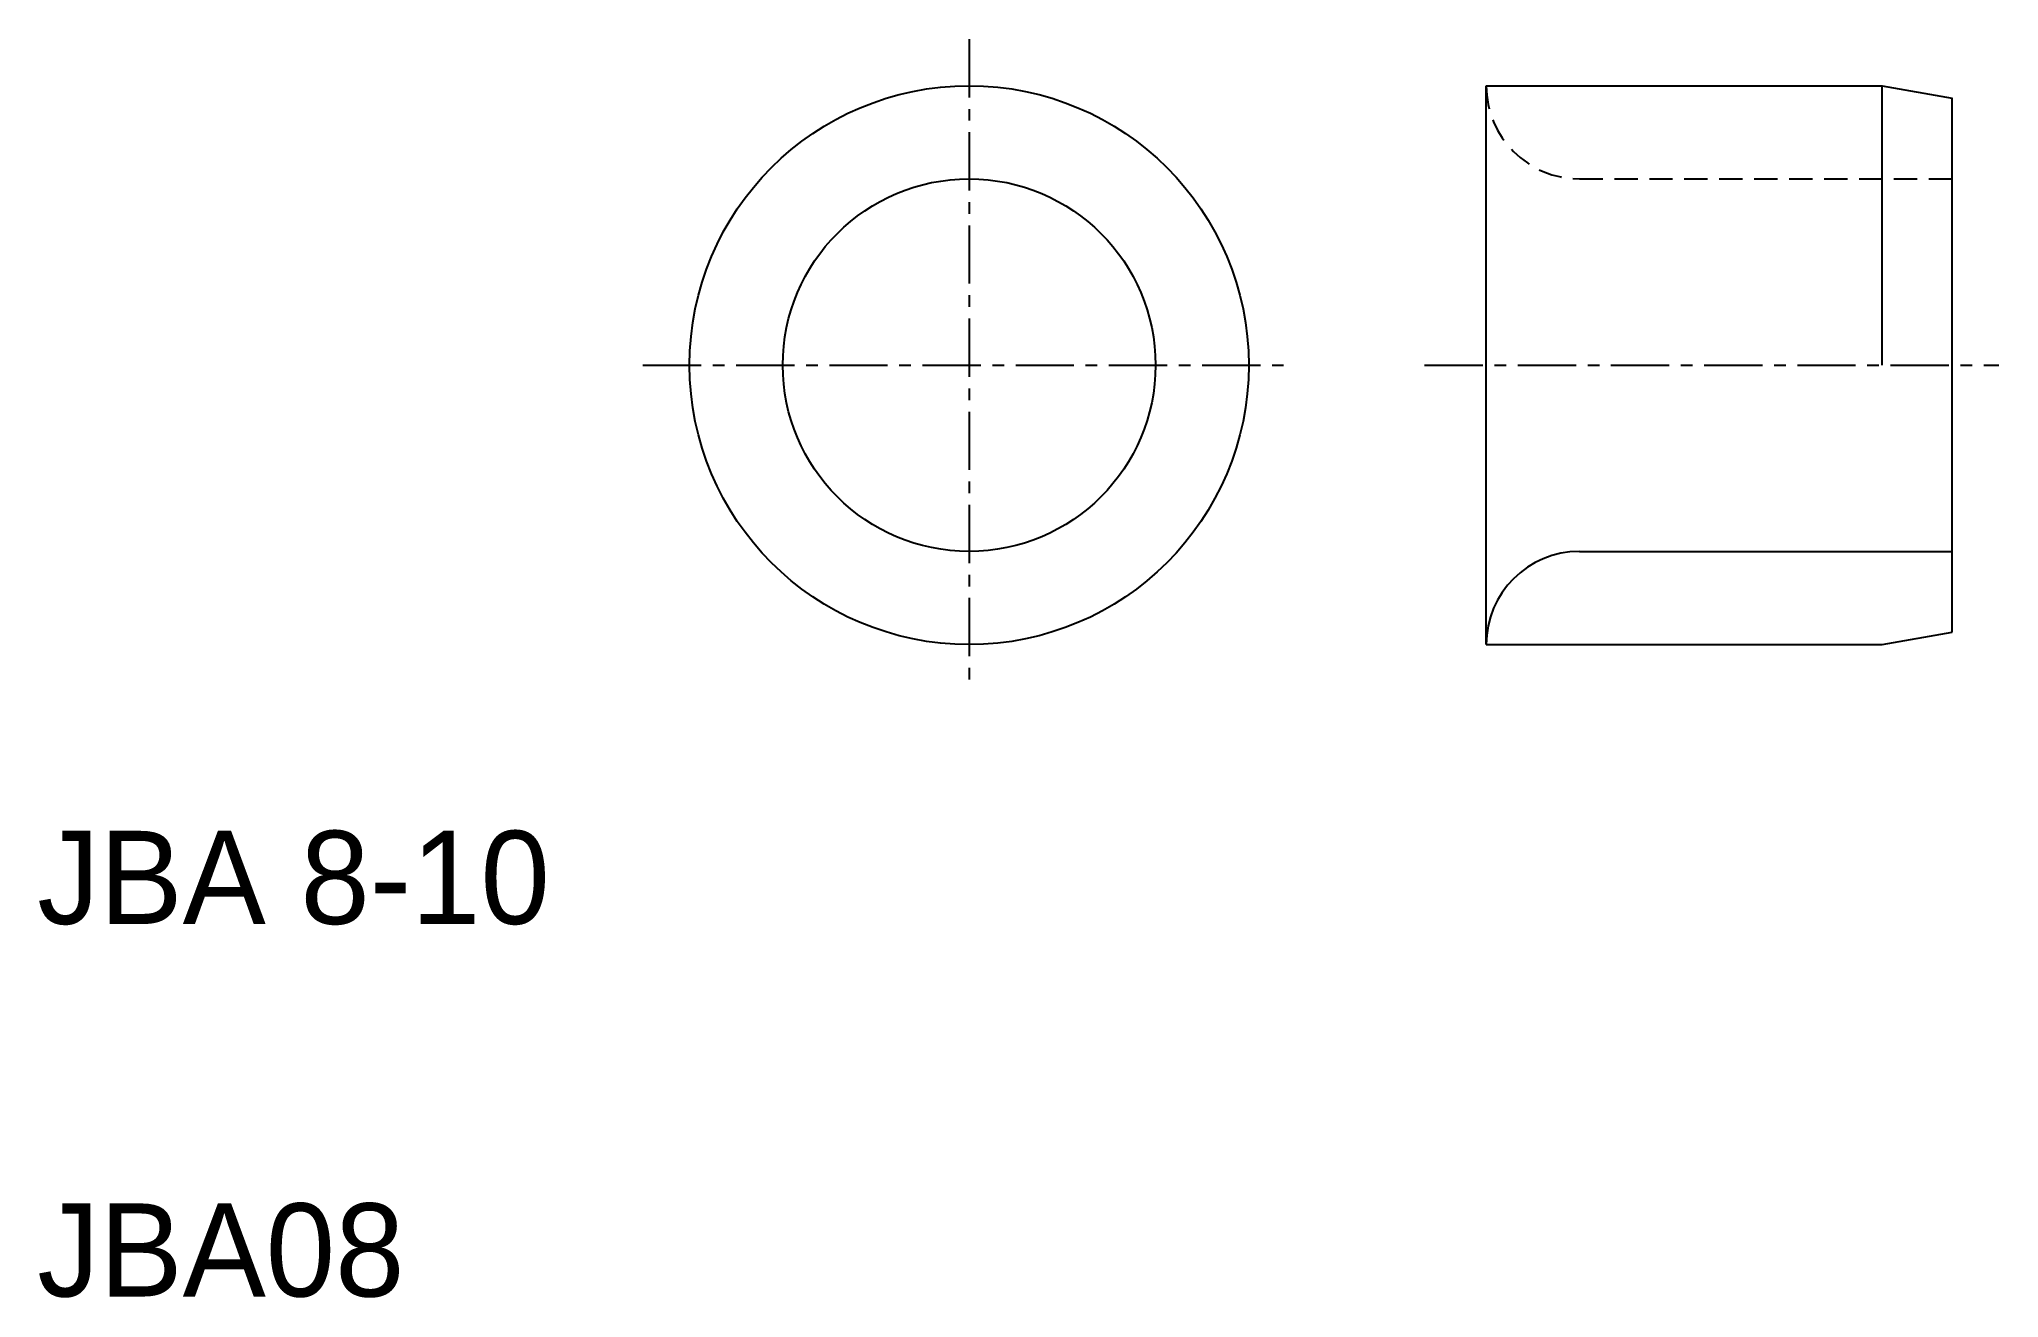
# Model space of a CAD drawing. Extents: x 10 to 52.1, y 10 to 37.
import ezdxf

# ---------------------------------------------------------------- set-up
doc = ezdxf.new("R2010")
doc.units = 0
doc.linetypes.add('CENTER', pattern=[2, 1.25, -0.25, 0.25, -0.25])
doc.linetypes.add('DASHED', pattern=[0.75, 0.5, -0.25])
doc.layers.get('0').update_dxf_attribs({"linetype": 'CONTINUOUS'})
doc.layers.add('CENTER', color=1, linetype='CENTER')

msp = doc.modelspace()

# ---------------------------------------------------------------- linework, layer by layer
at = {"color": 7, "linetype": 'CONTINUOUS'}
for p, q in [((41.098, 36), (49.598, 36)), ((41.098, 24), (41.098, 36)), ((49.598, 30), (49.598, 36)), ((49.598, 36), (51.098, 35.736)), ((51.098, 24.264), (51.098, 35.736)), ((43.098, 26), (51.098, 26)), ((41.098, 24), (49.598, 24)), ((41.098, 24), (41.098, 24)), ((41.098, 24), (41.098, 24)), ((41.098, 24), (41.098, 24)), ((49.598, 24), (51.098, 24.264))]:
    msp.add_line(p, q, dxfattribs=at)
at = {"color": 3, "linetype": 'DASHED'}
msp.add_line((43.098, 34), (51.098, 34), dxfattribs=at)
at = {"color": 7, "linetype": 'CONTINUOUS'}
for radius in [6, 4]:
    msp.add_circle((30, 30), radius, dxfattribs=at)
at = {"color": 3, "linetype": 'DASHED'}
msp.add_arc((43.098, 36), 2, 180, 270, dxfattribs=at)
at = {"color": 7, "linetype": 'CONTINUOUS'}
msp.add_arc((43.098, 24), 2, 90, 180, dxfattribs=at)
at = {"layer": 'CENTER', "color": 1, "linetype": 'CENTER'}
for p, q in [((30, 37), (30, 23)), ((23, 30), (37, 30)), ((39.775, 30), (52.098, 30))]:
    msp.add_line(p, q, dxfattribs=at)

# ---------------------------------------------------------------- texts
at = {"color": 7, "linetype": 'CONTINUOUS'}
for s, p in [('JBA 8-10', (10, 18)), ('JBA08', (10, 10))]:
    msp.add_text(s, height=2, dxfattribs=at).set_placement(p)

doc.saveas('drawing.dxf')
